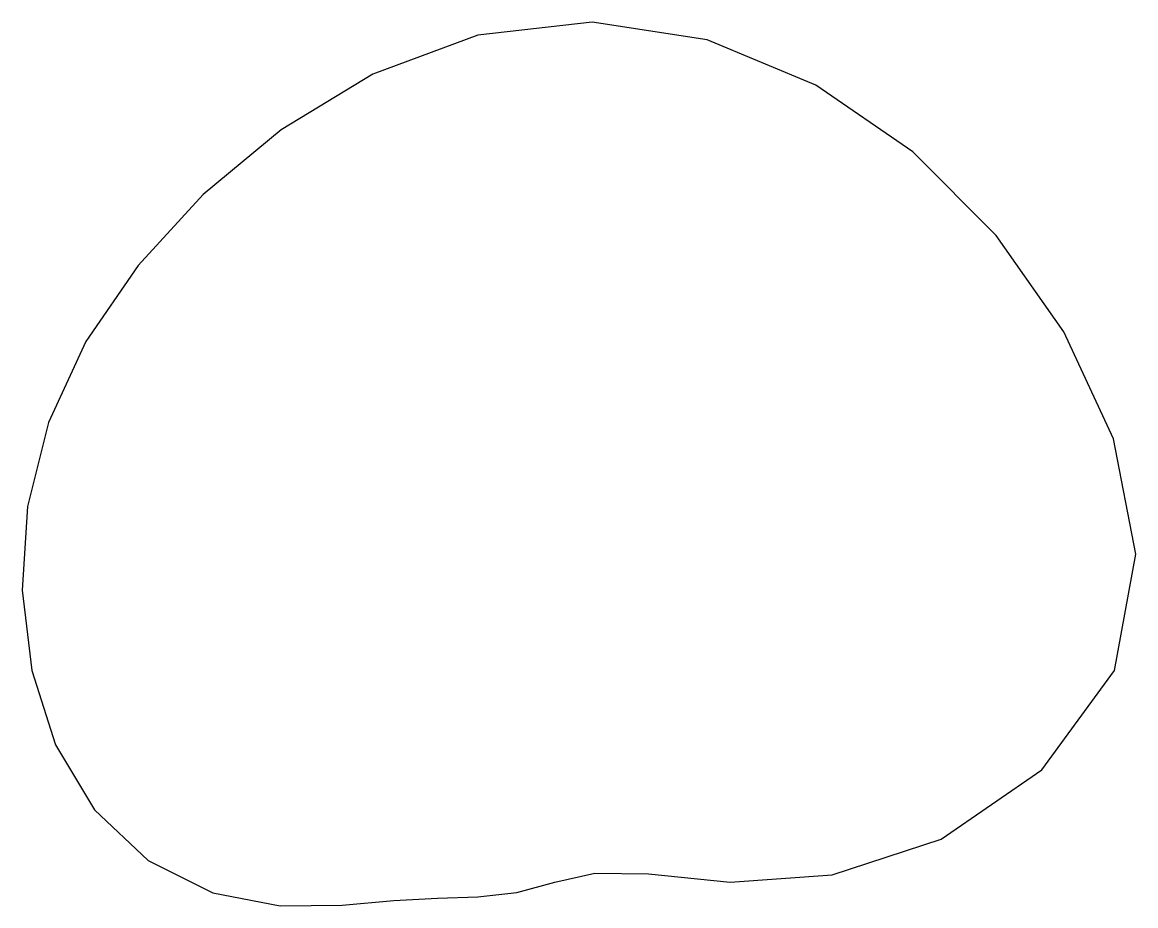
# Model space of a CAD drawing. Header units: metres. Extents: x -61 to 88, y -31 to 86.
import ezdxf

# ---------------------------------------------------------------- set-up
doc = ezdxf.new("R2010")
doc.units = ezdxf.units.M

msp = doc.modelspace()

# ---------------------------------------------------------------- linework, layer by layer
for p, q in [((15.2, 86.19), (0, 84.47)), ((30.52, 83.85), (15.2, 86.19)), ((0, 84.47), (-13.98, 79.3)), ((44.94, 77.83), (30.52, 83.85)), ((-13.98, 79.3), (-26.17, 71.9)), ((57.85, 68.94), (44.94, 77.83)), ((-26.17, 71.9), (-36.53, 63.27)), ((68.94, 57.85), (57.85, 68.94)), ((-36.53, 63.27), (-45.19, 53.85)), ((77.94, 45), (68.94, 57.85)), ((-45.19, 53.85), (-52.12, 43.73)), ((84.57, 30.78), (77.94, 45)), ((-52.12, 43.73), (-57.09, 32.96)), ((-57.09, 32.96), (-59.89, 21.8)), ((87.51, 15.43), (84.57, 30.78)), ((-59.89, 21.8), (-60.59, 10.68)), ((84.68, 0), (87.51, 15.43)), ((-60.59, 10.68), (-59.32, 0)), ((-59.32, 0), (-56.18, -9.91)), ((75.02, -13.23), (84.68, 0)), ((-56.18, -9.91), (-51, -18.56)), ((61.63, -22.43), (75.02, -13.23)), ((-51, -18.56), (-43.85, -25.31)), ((47.12, -27.2), (61.63, -22.43)), ((-43.85, -25.31), (-35.25, -29.58)), ((10.26, -28.19), (15.57, -26.97)), ((15.57, -26.97), (22.7, -27.06)), ((22.7, -27.06), (33.57, -28.17)), ((33.57, -28.17), (47.12, -27.2)), ((-35.25, -29.58), (-26.27, -31.3)), ((0, -30.13), (5.21, -29.54)), ((5.21, -29.54), (10.26, -28.19)), ((-18.03, -31.24), (-11.15, -30.63)), ((-11.15, -30.63), (-5.34, -30.3)), ((-5.34, -30.3), (0, -30.13)), ((-26.27, -31.3), (-18.03, -31.24))]:
    msp.add_line(p, q)

doc.saveas('drawing.dxf')
